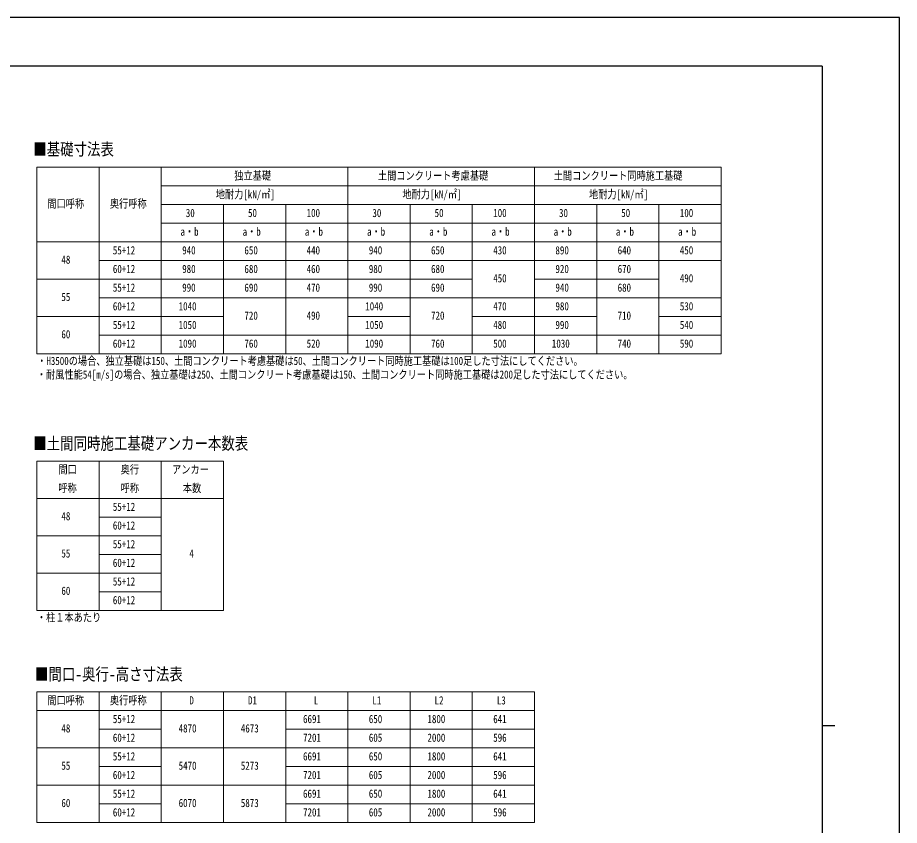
# Model space of a CAD drawing. Units: millimetres, scale not verified. Extents: x -16820 to 16820, y -11880 to 11880.
# Drawn here: x 2645 to 16820, y -1106 to 11880 of the extents above; entities that cross this region are included whole.
import ezdxf
from ezdxf.enums import TextEntityAlignment as Align

# ---------------------------------------------------------------- set-up
doc = ezdxf.new("R2010")
doc.units = ezdxf.units.MM
doc.header["$LTSCALE"] = 50
doc.layers.add('0-1_TABLE1', color=7, linetype='Continuous', lineweight=18)
doc.layers.add('0-2_USER1', color=3, linetype='Continuous')
doc.layers.add('0-8_YKK_ZWAK', color=7, linetype='Continuous')
doc.styles.add('ＭＳ ゴシック', font='')
doc.styles.get('ＭＳ ゴシック').set_extended_font_data('MS Gothic')

msp = doc.modelspace()

# ---------------------------------------------------------------- linework, layer by layer
at = {"layer": '0-1_TABLE1'}
for p, q in [((2954.08, 9474), (13954.08, 9474)), ((2954.08, 9474), (2954.08, 6474)), ((3954.08, 9474), (3954.08, 6474)), ((7954.08, 9474), (7954.08, 6474)), ((10954.08, 9474), (10954.08, 6474)), ((4954.08, 9174), (13954.08, 9174)), ((4954.08, 8874), (13954.08, 8874)), ((5954.08, 8874), (5954.08, 6474)), ((6954.08, 8874), (6954.08, 6474)), ((8954.08, 8874), (8954.08, 6474)), ((9954.08, 8874), (9954.08, 6474)), ((11954.08, 8874), (11954.08, 6474)), ((12954.08, 8874), (12954.08, 6474)), ((4954.08, 8574), (13954.08, 8574)), ((3954.08, 7974), (13954.08, 7974)), ((2954.08, 7674), (9954.08, 7674)), ((10954.08, 7674), (12954.08, 7674)), ((3954.08, 7374), (13954.08, 7374)), ((2954.08, 7074), (5954.08, 7074)), ((7954.08, 7074), (8954.08, 7074)), ((9954.08, 7074), (11954.08, 7074)), ((12954.08, 7074), (13954.08, 7074)), ((3954.08, 6774), (13954.08, 6774)), ((2954.08, 4750), (5954.08, 4750)), ((2954.08, 4750), (2954.08, 2350)), ((3954.08, 4750), (3954.08, 2350)), ((4954.08, 4750), (4954.08, 2350)), ((5954.08, 4750), (5954.08, 2350)), ((2954.08, 4150), (5954.08, 4150)), ((3954.08, 3850), (4954.08, 3850)), ((2954.08, 3550), (4954.08, 3550)), ((3954.08, 3250), (4954.08, 3250)), ((2954.08, 2950), (4954.08, 2950)), ((3954.08, 2650), (4954.08, 2650)), ((2954.08, 1038), (10954.08, 1038)), ((2954.08, 1038), (2954.08, -1062)), ((3954.08, 1038), (3954.08, -1062)), ((4954.08, 1038), (4954.08, -1062)), ((5954.08, 1038), (5954.08, -1062)), ((6954.08, 1038), (6954.08, -1062)), ((7954.08, 1038), (7954.08, -1062)), ((8954.08, 1038), (8954.08, -1062)), ((9954.08, 1038), (9954.08, -1062)), ((10954.08, 1038), (10954.08, -1062)), ((2954.08, 738), (10954.08, 738)), ((3954.08, 438), (4954.08, 438)), ((6954.08, 438), (10954.08, 438)), ((2954.08, 138), (10954.08, 138)), ((3954.08, -162), (4954.08, -162)), ((6954.08, -162), (10954.08, -162)), ((2954.08, -462), (10954.08, -462)), ((3954.08, -762), (4954.08, -762)), ((6954.08, -762), (10954.08, -762)), ((2954.08, -1062), (10954.08, -1062))]:
    msp.add_line(p, q, dxfattribs=at)
for points in [[(4954.08, 9474), (4954.08, 7974), (4954.08, 6474)], [(13954.08, 9474), (13954.08, 8874), (13954.08, 6474)], [(2954.08, 8274), (3954.08, 8274), (4954.08, 8274), (13954.08, 8274)], [(2954.08, 6474), (3954.08, 6474), (13954.08, 6474)], [(2954.08, 2350), (3954.08, 2350), (4954.08, 2350), (5954.08, 2350)]]:
    msp.add_lwpolyline(points, dxfattribs=at)
at = {"layer": '0-8_YKK_ZWAK'}
for p, q in [((15580.08, 11100), (-15619.92, 11100)), ((15580.08, 11100), (15580.08, -10100)), ((15580.08, 500), (15780.08, 500))]:
    msp.add_line(p, q, dxfattribs=at)
msp.add_lwpolyline([(-16820, -11880), (16820, -11880), (16820, 11880), (-16820, 11880)], close=True, dxfattribs=at)

# ---------------------------------------------------------------- texts
at = {"layer": '0-1_TABLE1', "style": 'ＭＳ ゴシック', "width": 0.8}
for s, p in [('独立基礎', (6127.68, 9234)), ('土間コンクリート考慮基礎', (8436.48, 9234)), ('土間コンクリート同時施工基礎', (11263.68, 9234)), ('地耐力[kN/㎡]', (5830.08, 8934)), ('地耐力[kN/㎡]', (8830.08, 8934)), ('地耐力[kN/㎡]', (11830.08, 8934)), ('間口呼称', (3122.88, 8784)), ('奥行呼称', (4127.68, 8784)), ('30', (5348.48, 8634)), ('50', (6348.48, 8634)), ('100', (7290.88, 8634)), ('30', (8348.48, 8634)), ('50', (9348.48, 8634)), ('100', (10290.88, 8634)), ('30', (11348.48, 8634)), ('50', (12348.48, 8634)), ('100', (13290.88, 8634)), ('a・b', (5262.08, 8334)), ('a・b', (6262.08, 8334)), ('a・b', (7262.08, 8334)), ('a・b', (8262.08, 8334)), ('a・b', (9262.08, 8334)), ('a・b', (10262.08, 8334)), ('a・b', (11262.08, 8334)), ('a・b', (12262.08, 8334)), ('a・b', (13262.08, 8334)), ('55+12', (4175.68, 8034)), ('940', (5290.88, 8034)), ('650', (6290.88, 8034)), ('440', (7290.88, 8034)), ('940', (8290.88, 8034)), ('650', (9290.88, 8034)), ('430', (10290.88, 8034)), ('890', (11290.88, 8034)), ('640', (12290.88, 8034)), ('450', (13290.88, 8034)), ('48', (3348.48, 7884)), ('60+12', (4175.68, 7734)), ('980', (5290.88, 7734)), ('680', (6290.88, 7734)), ('460', (7290.88, 7734)), ('980', (8290.88, 7734)), ('680', (9290.88, 7734)), ('920', (11290.88, 7734)), ('670', (12290.88, 7734)), ('450', (10290.88, 7584)), ('490', (13290.88, 7584)), ('55+12', (4175.68, 7434)), ('990', (5290.88, 7434)), ('690', (6290.88, 7434)), ('470', (7290.88, 7434)), ('990', (8290.88, 7434)), ('690', (9290.88, 7434)), ('940', (11290.88, 7434)), ('680', (12290.88, 7434)), ('55', (3348.48, 7284)), ('60+12', (4175.68, 7134)), ('1040', (5233.28, 7134)), ('1040', (8233.28, 7134)), ('470', (10290.88, 7134)), ('980', (11290.88, 7134)), ('530', (13290.88, 7134)), ('720', (6290.88, 6984)), ('490', (7290.88, 6984)), ('720', (9290.88, 6984)), ('710', (12290.88, 6984)), ('55+12', (4175.68, 6834)), ('1050', (5233.28, 6834)), ('1050', (8233.28, 6834)), ('480', (10290.88, 6834)), ('990', (11290.88, 6834)), ('540', (13290.88, 6834)), ('60', (3348.48, 6684)), ('60+12', (4175.68, 6534)), ('1090', (5233.28, 6534)), ('760', (6290.88, 6534)), ('520', (7290.88, 6534)), ('1090', (8233.28, 6534)), ('760', (9290.88, 6534)), ('500', (10290.88, 6534)), ('1030', (11233.28, 6534)), ('740', (12290.88, 6534)), ('590', (13290.88, 6534)), ('間口', (3300.48, 4510)), ('奥行', (4300.48, 4510)), ('アンカー', (5127.68, 4510)), ('呼称', (3300.48, 4210)), ('呼称', (4300.48, 4210)), ('本数', (5300.48, 4210)), ('55+12', (4175.68, 3910)), ('48', (3348.48, 3760)), ('60+12', (4175.68, 3610)), ('55+12', (4175.68, 3310)), ('55', (3348.48, 3160)), ('4', (5406.08, 3160)), ('60+12', (4175.68, 3010)), ('55+12', (4175.68, 2710)), ('60', (3348.48, 2560)), ('60+12', (4175.68, 2410)), ('間口呼称', (3122.88, 798)), ('奥行呼称', (4127.68, 798)), ('D', (5406.08, 798)), ('D1', (6348.48, 798)), ('L', (7406.08, 798)), ('L1', (8348.48, 798)), ('L2', (9348.48, 798)), ('L3', (10348.48, 798)), ('55+12', (4175.68, 498)), ('6691', (7233.28, 498)), ('650', (8290.88, 498)), ('1800', (9233.28, 498)), ('641', (10290.88, 498)), ('48', (3348.48, 348)), ('4870', (5233.28, 348)), ('4673', (6233.28, 348)), ('60+12', (4175.68, 198)), ('7201', (7233.28, 198)), ('605', (8290.88, 198)), ('2000', (9233.28, 198)), ('596', (10290.88, 198)), ('55+12', (4175.68, -102)), ('6691', (7233.28, -102)), ('650', (8290.88, -102)), ('1800', (9233.28, -102)), ('641', (10290.88, -102)), ('55', (3348.48, -252)), ('5470', (5233.28, -252)), ('5273', (6233.28, -252)), ('60+12', (4175.68, -402)), ('7201', (7233.28, -402)), ('605', (8290.88, -402)), ('2000', (9233.28, -402)), ('596', (10290.88, -402)), ('55+12', (4175.68, -702)), ('6691', (7233.28, -702)), ('650', (8290.88, -702)), ('1800', (9233.28, -702)), ('641', (10290.88, -702)), ('60', (3348.48, -852)), ('6070', (5233.28, -852)), ('5873', (6233.28, -852)), ('60+12', (4175.68, -1002)), ('7201', (7233.28, -1002)), ('605', (8290.88, -1002)), ('2000', (9233.28, -1002)), ('596', (10290.88, -1002))]:
    msp.add_text(s, height=132, dxfattribs=at).set_placement(p, align=Align.BOTTOM_LEFT)
at = {"layer": '0-2_USER1', "style": 'ＭＳ ゴシック', "width": 0.8}
for s, height, p in [('■基礎寸法表', 197.9, (2896.81, 9607.29)), ('・H3500の場合、独立基礎は150、土間コンクリート考慮基礎は50、土間コンクリート同時施工基礎は100足した寸法にしてください。', 132, (2959.25, 6255.22)), ('・耐風性能54[m/s]の場合、独立基礎は250、土間コンクリート考慮基礎は150、土間コンクリート同時施工基礎は200足した寸法にしてください。', 132, (2954.08, 6035.86)), ('■土間同時施工基礎アンカー本数表', 197.9, (2896.81, 4876.03)), ('・柱１本あたり', 132, (2954.08, 2130.72)), ('■間口-奥行-高さ寸法表', 197.9, (2925.28, 1165.82))]:
    msp.add_text(s, height=height, dxfattribs=at).set_placement(p, align=Align.BOTTOM_LEFT)

doc.saveas('drawing.dxf')
